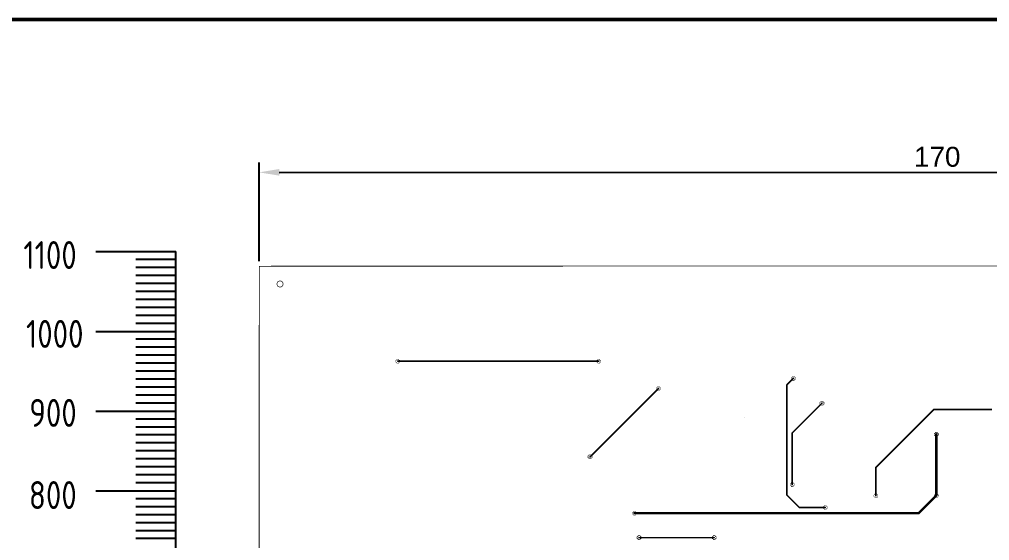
# Paper-space layout 'Лист1' of a CAD drawing. Header units: millimetres. Extents: x 20 to 579, y 6 to 381.
# Drawn here: x 354.9 to 476.6, y 315.7 to 381 of the extents above; entities that cross this region are included whole.
import ezdxf

# ---------------------------------------------------------------- set-up
doc = ezdxf.new("R2010")
doc.units = ezdxf.units.MM
for name, color, linetype in [('BottomLayer', 5, 'Continuous'), ('DrillDrawing', 1, 'Continuous'), ('Mechanical15', 56, 'Continuous')]:
    doc.layers.add(name, color=color, linetype=linetype)
doc.layers.add('Розмірний', color=130, linetype='Continuous', lineweight=25)
doc.layers.add('СхемаЕлПринц', color=7, linetype='Continuous', lineweight=50, true_color=0x000000)
doc.styles.add('GOST-2.304_Type-B', font='GOST Common.ttf')
doc.styles.get("Standard").update_dxf_attribs({"font": 'arial.ttf'})
doc.dimstyles.new('ISO-25', dxfattribs={"dimtxt": 2.5, "dimasz": 2.5, "dimexe": 1.25, "dimexo": 0.625, "dimtad": 1, "dimtxsty": 'Standard', "dimcen": 2.5, "dimadec": 0, "dimazin": 0, "dimtfac": 1, "dimtmove": 0, "dimatfit": 3, "dimfxl": 1, "dimarcsym": 0})

# ---------------------------------------------------------------- blocks, each defined once
blk = doc.blocks.new('*D6')
at = {"color": 0, "lineweight": -2, "transparency": 16777216}
for p, q in [((385.02, 350.71), (385.02, 363.11)), ((555.02, 350.79), (555.02, 363.19)), ((387.52, 361.86), (552.52, 361.94))]:
    blk.add_line(p, q, dxfattribs=at)
at = {"color": 0, "transparency": 16777216}
for points in [[(387.52, 362.28), (387.52, 361.45), (385.02, 361.86)], [(552.52, 362.36), (552.52, 361.52), (555.02, 361.94)]]:
    blk.add_solid(points, dxfattribs=at)
at = {"layer": 'Defpoints', "color": 0, "transparency": 16777216}
for p in [(555.02, 361.94), (385.02, 350.09), (555.02, 350.17)]:
    blk.add_point(p, dxfattribs=at)
at = {"color": 0, "transparency": 16777216, "insert": (470.02, 363.8), "char_height": 2.5, "attachment_point": 5, "rotation": 0.0264}
blk.add_mtext('170', dxfattribs=at)

psp = doc.layouts.new('Лист1')

# ---------------------------------------------------------------- linework, layer by layer
at = {"layer": 'BottomLayer'}
for points, const_width in [([(427.594, 338.194), (402.384, 338.194)], 0.2), ([(451.99, 336.035), (451.178, 335.223)], 0.2), ([(435.074, 334.765), (426.489, 326.18)], 0.2), ([(451.178, 321.38), (451.178, 335.223)], 0.2), ([(455.572, 332.911), (451.838, 329.177)], 0.2), ([(469.605, 332.124), (462.33, 324.848)], 0.2), ([(476.908, 332.124), (469.605, 332.124)], 0.2), ([(451.838, 322.7), (451.838, 329.177)], 0.2), ([(469.905, 321.328), (469.905, 329.005)], 0.3), ([(462.33, 321.303), (462.33, 324.848)], 0.2), ([(452.727, 319.83), (451.178, 321.38)], 0.2), ([(469.905, 321.328), (467.707, 319.13)], 0.3), ([(455.978, 319.83), (452.727, 319.83)], 0.2), ([(467.707, 319.13), (432.076, 319.13)], 0.3), ([(442.059, 316.046), (432.636, 316.046)], 0.2)]:
    psp.add_lwpolyline(points, dxfattribs=dict(at, const_width=const_width))
for points, const_width in [([(402.434, 338.194, -1), (402.334, 338.194, -1)], 0.1), ([(427.644, 338.194, -1), (427.544, 338.194, -1)], 0.1), ([(452.04, 336.035, -1), (451.94, 336.035, -1)], 0.1), ([(435.124, 334.765, -1), (435.024, 334.765, -1)], 0.1), ([(451.228, 335.223, -1), (451.128, 335.223, -1)], 0.1), ([(451.228, 335.223, -1), (451.128, 335.223, -1)], 0.1), ([(455.622, 332.911, -1), (455.522, 332.911, -1)], 0.1), ([(469.655, 332.124, -1), (469.555, 332.124, -1)], 0.1), ([(469.655, 332.124, -1), (469.555, 332.124, -1)], 0.1), ([(451.888, 329.177, -1), (451.788, 329.177, -1)], 0.1), ([(451.888, 329.177, -1), (451.788, 329.177, -1)], 0.1), ([(469.98, 329.005, -1), (469.83, 329.005, -1)], 0.15), ([(426.539, 326.18, -1), (426.439, 326.18, -1)], 0.1), ([(462.38, 324.848, -1), (462.28, 324.848, -1)], 0.1), ([(462.38, 324.848, -1), (462.28, 324.848, -1)], 0.1), ([(451.888, 322.7, -1), (451.788, 322.7, -1)], 0.1), ([(451.228, 321.38, -1), (451.128, 321.38, -1)], 0.1), ([(451.228, 321.38, -1), (451.128, 321.38, -1)], 0.1), ([(462.38, 321.303, -1), (462.28, 321.303, -1)], 0.1), ([(469.98, 321.328, -1), (469.83, 321.328, -1)], 0.15), ([(469.98, 321.328, -1), (469.83, 321.328, -1)], 0.15), ([(452.777, 319.83, -1), (452.677, 319.83, -1)], 0.1), ([(452.777, 319.83, -1), (452.677, 319.83, -1)], 0.1), ([(456.028, 319.83, -1), (455.928, 319.83, -1)], 0.1), ([(432.151, 319.13, -1), (432.001, 319.13, -1)], 0.15), ([(467.782, 319.13, -1), (467.632, 319.13, -1)], 0.15), ([(467.782, 319.13, -1), (467.632, 319.13, -1)], 0.15), ([(432.686, 316.046, -1), (432.586, 316.046, -1)], 0.1), ([(442.109, 316.046, -1), (442.009, 316.046, -1)], 0.1)]:
    psp.add_lwpolyline(points, format="xyb", close=True, dxfattribs=dict(at, const_width=const_width))
at = {"layer": 'DrillDrawing'}
for points, const_width in [([(387.241, 347.86, -1), (388.014, 347.86, -1)], 0.0773), ([(388.033, 347.86, -1), (387.995, 347.86, -1)], 0.0387), ([(402.143, 338.321, -1), (402.118, 338.321, -1)], 0.0254), ([(402.143, 338.321, -1), (402.118, 338.321, -1)], 0.0254), ([(402.27, 338.448, -1), (402.245, 338.448, -1)], 0.0254), ([(402.27, 338.448, -1), (402.245, 338.448, -1)], 0.0254), ([(402.27, 338.321, -1), (402.245, 338.321, -1)], 0.0254), ([(402.27, 338.321, -1), (402.245, 338.321, -1)], 0.0254), ([(402.524, 338.448, -1), (402.499, 338.448, -1)], 0.0254), ([(402.524, 338.448, -1), (402.499, 338.448, -1)], 0.0254), ([(402.524, 338.321, -1), (402.499, 338.321, -1)], 0.0254), ([(402.524, 338.321, -1), (402.499, 338.321, -1)], 0.0254), ([(402.651, 338.321, -1), (402.626, 338.321, -1)], 0.0254), ([(402.651, 338.321, -1), (402.626, 338.321, -1)], 0.0254), ([(427.352, 338.321, -1), (427.327, 338.321, -1)], 0.0254), ([(427.352, 338.321, -1), (427.327, 338.321, -1)], 0.0254), ([(427.479, 338.448, -1), (427.454, 338.448, -1)], 0.0254), ([(427.479, 338.448, -1), (427.454, 338.448, -1)], 0.0254), ([(427.479, 338.321, -1), (427.454, 338.321, -1)], 0.0254), ([(427.479, 338.321, -1), (427.454, 338.321, -1)], 0.0254), ([(427.733, 338.448, -1), (427.708, 338.448, -1)], 0.0254), ([(427.733, 338.448, -1), (427.708, 338.448, -1)], 0.0254), ([(427.733, 338.321, -1), (427.708, 338.321, -1)], 0.0254), ([(427.733, 338.321, -1), (427.708, 338.321, -1)], 0.0254), ([(427.86, 338.321, -1), (427.835, 338.321, -1)], 0.0254), ([(427.86, 338.321, -1), (427.835, 338.321, -1)], 0.0254), ([(402.143, 338.067, -1), (402.118, 338.067, -1)], 0.0254), ([(402.143, 338.067, -1), (402.118, 338.067, -1)], 0.0254), ([(402.27, 338.067, -1), (402.245, 338.067, -1)], 0.0254), ([(402.27, 338.067, -1), (402.245, 338.067, -1)], 0.0254), ([(402.27, 337.94, -1), (402.245, 337.94, -1)], 0.0254), ([(402.27, 337.94, -1), (402.245, 337.94, -1)], 0.0254), ([(402.524, 338.067, -1), (402.499, 338.067, -1)], 0.0254), ([(402.524, 338.067, -1), (402.499, 338.067, -1)], 0.0254), ([(402.524, 337.94, -1), (402.499, 337.94, -1)], 0.0254), ([(402.524, 337.94, -1), (402.499, 337.94, -1)], 0.0254), ([(402.651, 338.067, -1), (402.626, 338.067, -1)], 0.0254), ([(402.651, 338.067, -1), (402.626, 338.067, -1)], 0.0254), ([(427.352, 338.067, -1), (427.327, 338.067, -1)], 0.0254), ([(427.352, 338.067, -1), (427.327, 338.067, -1)], 0.0254), ([(427.479, 338.067, -1), (427.454, 338.067, -1)], 0.0254), ([(427.479, 338.067, -1), (427.454, 338.067, -1)], 0.0254), ([(427.479, 337.94, -1), (427.454, 337.94, -1)], 0.0254), ([(427.479, 337.94, -1), (427.454, 337.94, -1)], 0.0254), ([(427.733, 338.067, -1), (427.708, 338.067, -1)], 0.0254), ([(427.733, 338.067, -1), (427.708, 338.067, -1)], 0.0254), ([(427.733, 337.94, -1), (427.708, 337.94, -1)], 0.0254), ([(427.733, 337.94, -1), (427.708, 337.94, -1)], 0.0254), ([(427.86, 338.067, -1), (427.835, 338.067, -1)], 0.0254), ([(427.86, 338.067, -1), (427.835, 338.067, -1)], 0.0254), ([(451.749, 336.162, -1), (451.724, 336.162, -1)], 0.0254), ([(451.749, 336.162, -1), (451.724, 336.162, -1)], 0.0254), ([(451.749, 335.908, -1), (451.724, 335.908, -1)], 0.0254), ([(451.749, 335.908, -1), (451.724, 335.908, -1)], 0.0254), ([(451.876, 336.289, -1), (451.851, 336.289, -1)], 0.0254), ([(451.876, 336.289, -1), (451.851, 336.289, -1)], 0.0254), ([(451.876, 336.162, -1), (451.851, 336.162, -1)], 0.0254), ([(451.876, 336.162, -1), (451.851, 336.162, -1)], 0.0254), ([(451.876, 335.908, -1), (451.851, 335.908, -1)], 0.0254), ([(451.876, 335.908, -1), (451.851, 335.908, -1)], 0.0254), ([(451.876, 335.781, -1), (451.851, 335.781, -1)], 0.0254), ([(451.876, 335.781, -1), (451.851, 335.781, -1)], 0.0254), ([(452.13, 336.289, -1), (452.105, 336.289, -1)], 0.0254), ([(452.13, 336.289, -1), (452.105, 336.289, -1)], 0.0254), ([(452.13, 336.162, -1), (452.105, 336.162, -1)], 0.0254), ([(452.13, 336.162, -1), (452.105, 336.162, -1)], 0.0254), ([(452.13, 335.908, -1), (452.105, 335.908, -1)], 0.0254), ([(452.13, 335.908, -1), (452.105, 335.908, -1)], 0.0254), ([(452.13, 335.781, -1), (452.105, 335.781, -1)], 0.0254), ([(452.13, 335.781, -1), (452.105, 335.781, -1)], 0.0254), ([(452.257, 336.162, -1), (452.232, 336.162, -1)], 0.0254), ([(452.257, 336.162, -1), (452.232, 336.162, -1)], 0.0254), ([(452.257, 335.908, -1), (452.232, 335.908, -1)], 0.0254), ([(452.257, 335.908, -1), (452.232, 335.908, -1)], 0.0254), ([(434.833, 334.892, -1), (434.807, 334.892, -1)], 0.0254), ([(434.833, 334.892, -1), (434.807, 334.892, -1)], 0.0254), ([(434.833, 334.638, -1), (434.807, 334.638, -1)], 0.0254), ([(434.833, 334.638, -1), (434.807, 334.638, -1)], 0.0254), ([(434.96, 335.019, -1), (434.934, 335.019, -1)], 0.0254), ([(434.96, 335.019, -1), (434.934, 335.019, -1)], 0.0254), ([(434.96, 334.892, -1), (434.934, 334.892, -1)], 0.0254), ([(434.96, 334.892, -1), (434.934, 334.892, -1)], 0.0254), ([(434.96, 334.638, -1), (434.934, 334.638, -1)], 0.0254), ([(434.96, 334.638, -1), (434.934, 334.638, -1)], 0.0254), ([(434.96, 334.511, -1), (434.934, 334.511, -1)], 0.0254), ([(434.96, 334.511, -1), (434.934, 334.511, -1)], 0.0254), ([(435.214, 335.019, -1), (435.188, 335.019, -1)], 0.0254), ([(435.214, 335.019, -1), (435.188, 335.019, -1)], 0.0254), ([(435.214, 334.892, -1), (435.188, 334.892, -1)], 0.0254), ([(435.214, 334.892, -1), (435.188, 334.892, -1)], 0.0254), ([(435.214, 334.638, -1), (435.188, 334.638, -1)], 0.0254), ([(435.214, 334.638, -1), (435.188, 334.638, -1)], 0.0254), ([(435.214, 334.511, -1), (435.188, 334.511, -1)], 0.0254), ([(435.214, 334.511, -1), (435.188, 334.511, -1)], 0.0254), ([(435.341, 334.892, -1), (435.315, 334.892, -1)], 0.0254), ([(435.341, 334.892, -1), (435.315, 334.892, -1)], 0.0254), ([(435.341, 334.638, -1), (435.315, 334.638, -1)], 0.0254), ([(435.341, 334.638, -1), (435.315, 334.638, -1)], 0.0254), ([(455.331, 333.038, -1), (455.305, 333.038, -1)], 0.0254), ([(455.331, 333.038, -1), (455.305, 333.038, -1)], 0.0254), ([(455.331, 332.784, -1), (455.305, 332.784, -1)], 0.0254), ([(455.331, 332.784, -1), (455.305, 332.784, -1)], 0.0254), ([(455.458, 333.165, -1), (455.432, 333.165, -1)], 0.0254), ([(455.458, 333.165, -1), (455.432, 333.165, -1)], 0.0254), ([(455.458, 333.038, -1), (455.432, 333.038, -1)], 0.0254), ([(455.458, 333.038, -1), (455.432, 333.038, -1)], 0.0254), ([(455.458, 332.784, -1), (455.432, 332.784, -1)], 0.0254), ([(455.458, 332.784, -1), (455.432, 332.784, -1)], 0.0254), ([(455.458, 332.657, -1), (455.432, 332.657, -1)], 0.0254), ([(455.458, 332.657, -1), (455.432, 332.657, -1)], 0.0254), ([(455.712, 333.165, -1), (455.686, 333.165, -1)], 0.0254), ([(455.712, 333.165, -1), (455.686, 333.165, -1)], 0.0254), ([(455.712, 333.038, -1), (455.686, 333.038, -1)], 0.0254), ([(455.712, 333.038, -1), (455.686, 333.038, -1)], 0.0254), ([(455.712, 332.784, -1), (455.686, 332.784, -1)], 0.0254), ([(455.712, 332.784, -1), (455.686, 332.784, -1)], 0.0254), ([(455.712, 332.657, -1), (455.686, 332.657, -1)], 0.0254), ([(455.712, 332.657, -1), (455.686, 332.657, -1)], 0.0254), ([(455.839, 333.038, -1), (455.813, 333.038, -1)], 0.0254), ([(455.839, 333.038, -1), (455.813, 333.038, -1)], 0.0254), ([(455.839, 332.784, -1), (455.813, 332.784, -1)], 0.0254), ([(455.839, 332.784, -1), (455.813, 332.784, -1)], 0.0254), ([(469.664, 329.132, -1), (469.638, 329.132, -1)], 0.0254), ([(469.664, 329.132, -1), (469.638, 329.132, -1)], 0.0254), ([(469.664, 328.878, -1), (469.638, 328.878, -1)], 0.0254), ([(469.664, 328.878, -1), (469.638, 328.878, -1)], 0.0254), ([(469.791, 329.259, -1), (469.765, 329.259, -1)], 0.0254), ([(469.791, 329.259, -1), (469.765, 329.259, -1)], 0.0254), ([(469.791, 329.132, -1), (469.765, 329.132, -1)], 0.0254), ([(469.791, 329.132, -1), (469.765, 329.132, -1)], 0.0254), ([(469.791, 328.878, -1), (469.765, 328.878, -1)], 0.0254), ([(469.791, 328.878, -1), (469.765, 328.878, -1)], 0.0254), ([(469.791, 328.751, -1), (469.765, 328.751, -1)], 0.0254), ([(469.791, 328.751, -1), (469.765, 328.751, -1)], 0.0254), ([(470.045, 329.259, -1), (470.019, 329.259, -1)], 0.0254), ([(470.045, 329.259, -1), (470.019, 329.259, -1)], 0.0254), ([(470.045, 329.132, -1), (470.019, 329.132, -1)], 0.0254), ([(470.045, 329.132, -1), (470.019, 329.132, -1)], 0.0254), ([(470.045, 328.878, -1), (470.019, 328.878, -1)], 0.0254), ([(470.045, 328.878, -1), (470.019, 328.878, -1)], 0.0254), ([(470.045, 328.751, -1), (470.019, 328.751, -1)], 0.0254), ([(470.045, 328.751, -1), (470.019, 328.751, -1)], 0.0254), ([(470.172, 329.132, -1), (470.146, 329.132, -1)], 0.0254), ([(470.172, 329.132, -1), (470.146, 329.132, -1)], 0.0254), ([(470.172, 328.878, -1), (470.146, 328.878, -1)], 0.0254), ([(470.172, 328.878, -1), (470.146, 328.878, -1)], 0.0254), ([(426.248, 326.307, -1), (426.222, 326.307, -1)], 0.0254), ([(426.248, 326.307, -1), (426.222, 326.307, -1)], 0.0254), ([(426.248, 326.053, -1), (426.222, 326.053, -1)], 0.0254), ([(426.248, 326.053, -1), (426.222, 326.053, -1)], 0.0254), ([(426.375, 326.434, -1), (426.349, 326.434, -1)], 0.0254), ([(426.375, 326.434, -1), (426.349, 326.434, -1)], 0.0254), ([(426.375, 326.307, -1), (426.349, 326.307, -1)], 0.0254), ([(426.375, 326.307, -1), (426.349, 326.307, -1)], 0.0254), ([(426.375, 326.053, -1), (426.349, 326.053, -1)], 0.0254), ([(426.375, 326.053, -1), (426.349, 326.053, -1)], 0.0254), ([(426.629, 326.434, -1), (426.603, 326.434, -1)], 0.0254), ([(426.629, 326.434, -1), (426.603, 326.434, -1)], 0.0254), ([(426.629, 326.307, -1), (426.603, 326.307, -1)], 0.0254), ([(426.629, 326.307, -1), (426.603, 326.307, -1)], 0.0254), ([(426.629, 326.053, -1), (426.603, 326.053, -1)], 0.0254), ([(426.629, 326.053, -1), (426.603, 326.053, -1)], 0.0254), ([(426.756, 326.307, -1), (426.73, 326.307, -1)], 0.0254), ([(426.756, 326.307, -1), (426.73, 326.307, -1)], 0.0254), ([(426.756, 326.053, -1), (426.73, 326.053, -1)], 0.0254), ([(426.756, 326.053, -1), (426.73, 326.053, -1)], 0.0254), ([(426.375, 325.926, -1), (426.349, 325.926, -1)], 0.0254), ([(426.375, 325.926, -1), (426.349, 325.926, -1)], 0.0254), ([(426.629, 325.926, -1), (426.603, 325.926, -1)], 0.0254), ([(426.629, 325.926, -1), (426.603, 325.926, -1)], 0.0254), ([(451.597, 322.827, -1), (451.571, 322.827, -1)], 0.0254), ([(451.597, 322.827, -1), (451.571, 322.827, -1)], 0.0254), ([(451.597, 322.573, -1), (451.571, 322.573, -1)], 0.0254), ([(451.597, 322.573, -1), (451.571, 322.573, -1)], 0.0254), ([(451.724, 322.954, -1), (451.698, 322.954, -1)], 0.0254), ([(451.724, 322.954, -1), (451.698, 322.954, -1)], 0.0254), ([(451.724, 322.827, -1), (451.698, 322.827, -1)], 0.0254), ([(451.724, 322.827, -1), (451.698, 322.827, -1)], 0.0254), ([(451.724, 322.573, -1), (451.698, 322.573, -1)], 0.0254), ([(451.724, 322.573, -1), (451.698, 322.573, -1)], 0.0254), ([(451.724, 322.446, -1), (451.698, 322.446, -1)], 0.0254), ([(451.724, 322.446, -1), (451.698, 322.446, -1)], 0.0254), ([(451.978, 322.954, -1), (451.952, 322.954, -1)], 0.0254), ([(451.978, 322.954, -1), (451.952, 322.954, -1)], 0.0254), ([(451.978, 322.827, -1), (451.952, 322.827, -1)], 0.0254), ([(451.978, 322.827, -1), (451.952, 322.827, -1)], 0.0254), ([(451.978, 322.573, -1), (451.952, 322.573, -1)], 0.0254), ([(451.978, 322.573, -1), (451.952, 322.573, -1)], 0.0254), ([(451.978, 322.446, -1), (451.952, 322.446, -1)], 0.0254), ([(451.978, 322.446, -1), (451.952, 322.446, -1)], 0.0254), ([(452.105, 322.827, -1), (452.079, 322.827, -1)], 0.0254), ([(452.105, 322.827, -1), (452.079, 322.827, -1)], 0.0254), ([(452.105, 322.573, -1), (452.079, 322.573, -1)], 0.0254), ([(452.105, 322.573, -1), (452.079, 322.573, -1)], 0.0254), ([(462.076, 321.303, -1), (462.584, 321.303, -1)], 0.0508), ([(462.089, 321.303, -1), (462.063, 321.303, -1)], 0.0254), ([(462.597, 321.303, -1), (462.571, 321.303, -1)], 0.0254), ([(469.651, 321.328, -1), (470.159, 321.328, -1)], 0.0508), ([(469.664, 321.328, -1), (469.638, 321.328, -1)], 0.0254), ([(470.172, 321.328, -1), (470.146, 321.328, -1)], 0.0254), ([(455.737, 319.957, -1), (455.712, 319.957, -1)], 0.0254), ([(455.737, 319.957, -1), (455.712, 319.957, -1)], 0.0254), ([(455.864, 320.084, -1), (455.839, 320.084, -1)], 0.0254), ([(455.864, 320.084, -1), (455.839, 320.084, -1)], 0.0254), ([(455.864, 319.957, -1), (455.839, 319.957, -1)], 0.0254), ([(455.864, 319.957, -1), (455.839, 319.957, -1)], 0.0254), ([(456.118, 320.084, -1), (456.093, 320.084, -1)], 0.0254), ([(456.118, 320.084, -1), (456.093, 320.084, -1)], 0.0254), ([(456.118, 319.957, -1), (456.093, 319.957, -1)], 0.0254), ([(456.118, 319.957, -1), (456.093, 319.957, -1)], 0.0254), ([(456.245, 319.957, -1), (456.22, 319.957, -1)], 0.0254), ([(456.245, 319.957, -1), (456.22, 319.957, -1)], 0.0254), ([(431.835, 319.257, -1), (431.809, 319.257, -1)], 0.0254), ([(431.835, 319.257, -1), (431.809, 319.257, -1)], 0.0254), ([(431.835, 319.003, -1), (431.809, 319.003, -1)], 0.0254), ([(431.835, 319.003, -1), (431.809, 319.003, -1)], 0.0254), ([(431.962, 319.384, -1), (431.936, 319.384, -1)], 0.0254), ([(431.962, 319.384, -1), (431.936, 319.384, -1)], 0.0254), ([(431.962, 319.257, -1), (431.936, 319.257, -1)], 0.0254), ([(431.962, 319.257, -1), (431.936, 319.257, -1)], 0.0254), ([(431.962, 319.003, -1), (431.936, 319.003, -1)], 0.0254), ([(431.962, 319.003, -1), (431.936, 319.003, -1)], 0.0254), ([(431.962, 318.876, -1), (431.936, 318.876, -1)], 0.0254), ([(431.962, 318.876, -1), (431.936, 318.876, -1)], 0.0254), ([(432.216, 319.384, -1), (432.19, 319.384, -1)], 0.0254), ([(432.216, 319.384, -1), (432.19, 319.384, -1)], 0.0254), ([(432.216, 319.257, -1), (432.19, 319.257, -1)], 0.0254), ([(432.216, 319.257, -1), (432.19, 319.257, -1)], 0.0254), ([(432.216, 319.003, -1), (432.19, 319.003, -1)], 0.0254), ([(432.216, 319.003, -1), (432.19, 319.003, -1)], 0.0254), ([(432.216, 318.876, -1), (432.19, 318.876, -1)], 0.0254), ([(432.216, 318.876, -1), (432.19, 318.876, -1)], 0.0254), ([(432.343, 319.257, -1), (432.317, 319.257, -1)], 0.0254), ([(432.343, 319.257, -1), (432.317, 319.257, -1)], 0.0254), ([(432.343, 319.003, -1), (432.317, 319.003, -1)], 0.0254), ([(432.343, 319.003, -1), (432.317, 319.003, -1)], 0.0254), ([(455.737, 319.703, -1), (455.712, 319.703, -1)], 0.0254), ([(455.737, 319.703, -1), (455.712, 319.703, -1)], 0.0254), ([(455.864, 319.703, -1), (455.839, 319.703, -1)], 0.0254), ([(455.864, 319.703, -1), (455.839, 319.703, -1)], 0.0254), ([(455.864, 319.576, -1), (455.839, 319.576, -1)], 0.0254), ([(455.864, 319.576, -1), (455.839, 319.576, -1)], 0.0254), ([(456.118, 319.703, -1), (456.093, 319.703, -1)], 0.0254), ([(456.118, 319.703, -1), (456.093, 319.703, -1)], 0.0254), ([(456.118, 319.576, -1), (456.093, 319.576, -1)], 0.0254), ([(456.118, 319.576, -1), (456.093, 319.576, -1)], 0.0254), ([(456.245, 319.703, -1), (456.22, 319.703, -1)], 0.0254), ([(456.245, 319.703, -1), (456.22, 319.703, -1)], 0.0254), ([(432.521, 316.3, -1), (432.496, 316.3, -1)], 0.0254), ([(432.521, 316.3, -1), (432.496, 316.3, -1)], 0.0254), ([(432.775, 316.3, -1), (432.75, 316.3, -1)], 0.0254), ([(432.775, 316.3, -1), (432.75, 316.3, -1)], 0.0254), ([(441.945, 316.3, -1), (441.919, 316.3, -1)], 0.0254), ([(441.945, 316.3, -1), (441.919, 316.3, -1)], 0.0254), ([(442.199, 316.3, -1), (442.173, 316.3, -1)], 0.0254), ([(442.199, 316.3, -1), (442.173, 316.3, -1)], 0.0254), ([(432.394, 316.173, -1), (432.369, 316.173, -1)], 0.0254), ([(432.394, 316.173, -1), (432.369, 316.173, -1)], 0.0254), ([(432.394, 315.919, -1), (432.369, 315.919, -1)], 0.0254), ([(432.394, 315.919, -1), (432.369, 315.919, -1)], 0.0254), ([(432.521, 316.173, -1), (432.496, 316.173, -1)], 0.0254), ([(432.521, 316.173, -1), (432.496, 316.173, -1)], 0.0254), ([(432.521, 315.919, -1), (432.496, 315.919, -1)], 0.0254), ([(432.521, 315.919, -1), (432.496, 315.919, -1)], 0.0254), ([(432.521, 315.792, -1), (432.496, 315.792, -1)], 0.0254), ([(432.521, 315.792, -1), (432.496, 315.792, -1)], 0.0254), ([(432.775, 316.173, -1), (432.75, 316.173, -1)], 0.0254), ([(432.775, 316.173, -1), (432.75, 316.173, -1)], 0.0254), ([(432.775, 315.919, -1), (432.75, 315.919, -1)], 0.0254), ([(432.775, 315.919, -1), (432.75, 315.919, -1)], 0.0254), ([(432.775, 315.792, -1), (432.75, 315.792, -1)], 0.0254), ([(432.775, 315.792, -1), (432.75, 315.792, -1)], 0.0254), ([(432.902, 316.173, -1), (432.877, 316.173, -1)], 0.0254), ([(432.902, 316.173, -1), (432.877, 316.173, -1)], 0.0254), ([(432.902, 315.919, -1), (432.877, 315.919, -1)], 0.0254), ([(432.902, 315.919, -1), (432.877, 315.919, -1)], 0.0254), ([(441.818, 316.173, -1), (441.792, 316.173, -1)], 0.0254), ([(441.818, 316.173, -1), (441.792, 316.173, -1)], 0.0254), ([(441.818, 315.919, -1), (441.792, 315.919, -1)], 0.0254), ([(441.818, 315.919, -1), (441.792, 315.919, -1)], 0.0254), ([(441.945, 316.173, -1), (441.919, 316.173, -1)], 0.0254), ([(441.945, 316.173, -1), (441.919, 316.173, -1)], 0.0254), ([(441.945, 315.919, -1), (441.919, 315.919, -1)], 0.0254), ([(441.945, 315.919, -1), (441.919, 315.919, -1)], 0.0254), ([(441.945, 315.792, -1), (441.919, 315.792, -1)], 0.0254), ([(441.945, 315.792, -1), (441.919, 315.792, -1)], 0.0254), ([(442.199, 316.173, -1), (442.173, 316.173, -1)], 0.0254), ([(442.199, 316.173, -1), (442.173, 316.173, -1)], 0.0254), ([(442.199, 315.919, -1), (442.173, 315.919, -1)], 0.0254), ([(442.199, 315.919, -1), (442.173, 315.919, -1)], 0.0254), ([(442.199, 315.792, -1), (442.173, 315.792, -1)], 0.0254), ([(442.199, 315.792, -1), (442.173, 315.792, -1)], 0.0254), ([(442.326, 316.173, -1), (442.3, 316.173, -1)], 0.0254), ([(442.326, 316.173, -1), (442.3, 316.173, -1)], 0.0254), ([(442.326, 315.919, -1), (442.3, 315.919, -1)], 0.0254), ([(442.326, 315.919, -1), (442.3, 315.919, -1)], 0.0254)]:
    psp.add_lwpolyline(points, format="xyb", close=True, dxfattribs=dict(at, const_width=const_width))
at = {"layer": 'DrillDrawing', "const_width": 0.0508}
for points in [[(402.257, 338.321), (402.13, 338.321)], [(402.13, 338.067), (402.13, 338.321)], [(402.511, 338.448), (402.257, 338.448)], [(402.257, 338.321), (402.257, 338.448)], [(402.511, 338.321), (402.511, 338.448)], [(402.638, 338.321), (402.511, 338.321)], [(402.638, 338.067), (402.638, 338.321)], [(427.467, 338.321), (427.34, 338.321)], [(427.34, 338.067), (427.34, 338.321)], [(427.721, 338.448), (427.467, 338.448)], [(427.467, 338.321), (427.467, 338.448)], [(427.721, 338.321), (427.721, 338.448)], [(427.848, 338.321), (427.721, 338.321)], [(427.848, 338.067), (427.848, 338.321)], [(402.257, 338.067), (402.13, 338.067)], [(402.257, 337.94), (402.257, 338.067)], [(402.511, 337.94), (402.257, 337.94)], [(402.638, 338.067), (402.511, 338.067)], [(402.511, 337.94), (402.511, 338.067)], [(427.467, 338.067), (427.34, 338.067)], [(427.467, 337.94), (427.467, 338.067)], [(427.721, 337.94), (427.467, 337.94)], [(427.848, 338.067), (427.721, 338.067)], [(427.721, 337.94), (427.721, 338.067)], [(451.863, 336.162), (451.736, 336.162)], [(451.736, 335.908), (451.736, 336.162)], [(451.863, 335.908), (451.736, 335.908)], [(452.117, 336.289), (451.863, 336.289)], [(451.863, 336.162), (451.863, 336.289)], [(451.863, 335.781), (451.863, 335.908)], [(452.117, 335.781), (451.863, 335.781)], [(452.117, 336.162), (452.117, 336.289)], [(452.244, 336.162), (452.117, 336.162)], [(452.244, 335.908), (452.117, 335.908)], [(452.117, 335.781), (452.117, 335.908)], [(452.244, 335.908), (452.244, 336.162)], [(434.947, 334.892), (434.82, 334.892)], [(434.82, 334.638), (434.82, 334.892)], [(434.947, 334.638), (434.82, 334.638)], [(435.201, 335.019), (434.947, 335.019)], [(434.947, 334.892), (434.947, 335.019)], [(434.947, 334.511), (434.947, 334.638)], [(435.201, 334.511), (434.947, 334.511)], [(435.201, 334.892), (435.201, 335.019)], [(435.328, 334.892), (435.201, 334.892)], [(435.328, 334.638), (435.201, 334.638)], [(435.201, 334.511), (435.201, 334.638)], [(435.328, 334.638), (435.328, 334.892)], [(455.445, 333.038), (455.318, 333.038)], [(455.318, 332.784), (455.318, 333.038)], [(455.445, 332.784), (455.318, 332.784)], [(455.699, 333.165), (455.445, 333.165)], [(455.445, 333.038), (455.445, 333.165)], [(455.445, 332.657), (455.445, 332.784)], [(455.699, 332.657), (455.445, 332.657)], [(455.699, 333.038), (455.699, 333.165)], [(455.826, 333.038), (455.699, 333.038)], [(455.826, 332.784), (455.699, 332.784)], [(455.699, 332.657), (455.699, 332.784)], [(455.826, 332.784), (455.826, 333.038)], [(469.778, 329.132), (469.651, 329.132)], [(469.651, 328.878), (469.651, 329.132)], [(469.778, 328.878), (469.651, 328.878)], [(470.032, 329.259), (469.778, 329.259)], [(469.778, 329.132), (469.778, 329.259)], [(469.778, 328.751), (469.778, 328.878)], [(470.032, 328.751), (469.778, 328.751)], [(470.032, 329.132), (470.032, 329.259)], [(470.159, 329.132), (470.032, 329.132)], [(470.159, 328.878), (470.032, 328.878)], [(470.032, 328.751), (470.032, 328.878)], [(470.159, 328.878), (470.159, 329.132)], [(426.362, 326.307), (426.235, 326.307)], [(426.235, 326.053), (426.235, 326.307)], [(426.362, 326.053), (426.235, 326.053)], [(426.616, 326.434), (426.362, 326.434)], [(426.362, 326.307), (426.362, 326.434)], [(426.362, 325.926), (426.362, 326.053)], [(426.616, 326.307), (426.616, 326.434)], [(426.743, 326.307), (426.616, 326.307)], [(426.743, 326.053), (426.616, 326.053)], [(426.616, 325.926), (426.616, 326.053)], [(426.743, 326.053), (426.743, 326.307)], [(426.616, 325.926), (426.362, 325.926)], [(451.711, 322.827), (451.584, 322.827)], [(451.584, 322.573), (451.584, 322.827)], [(451.711, 322.573), (451.584, 322.573)], [(451.965, 322.954), (451.711, 322.954)], [(451.711, 322.827), (451.711, 322.954)], [(451.711, 322.446), (451.711, 322.573)], [(451.965, 322.446), (451.711, 322.446)], [(451.965, 322.827), (451.965, 322.954)], [(452.092, 322.827), (451.965, 322.827)], [(452.092, 322.573), (451.965, 322.573)], [(451.965, 322.446), (451.965, 322.573)], [(452.092, 322.573), (452.092, 322.827)], [(455.851, 319.957), (455.724, 319.957)], [(455.724, 319.703), (455.724, 319.957)], [(456.105, 320.084), (455.851, 320.084)], [(455.851, 319.957), (455.851, 320.084)], [(456.105, 319.957), (456.105, 320.084)], [(456.232, 319.957), (456.105, 319.957)], [(456.232, 319.703), (456.232, 319.957)], [(431.949, 319.257), (431.822, 319.257)], [(431.822, 319.003), (431.822, 319.257)], [(431.949, 319.003), (431.822, 319.003)], [(432.203, 319.384), (431.949, 319.384)], [(431.949, 319.257), (431.949, 319.384)], [(431.949, 318.876), (431.949, 319.003)], [(432.203, 318.876), (431.949, 318.876)], [(432.203, 319.257), (432.203, 319.384)], [(432.33, 319.257), (432.203, 319.257)], [(432.33, 319.003), (432.203, 319.003)], [(432.203, 318.876), (432.203, 319.003)], [(432.33, 319.003), (432.33, 319.257)], [(455.851, 319.703), (455.724, 319.703)], [(455.851, 319.576), (455.851, 319.703)], [(456.105, 319.576), (455.851, 319.576)], [(456.232, 319.703), (456.105, 319.703)], [(456.105, 319.576), (456.105, 319.703)], [(432.763, 316.3), (432.509, 316.3)], [(432.509, 316.173), (432.509, 316.3)], [(432.763, 316.173), (432.763, 316.3)], [(442.186, 316.3), (441.932, 316.3)], [(441.932, 316.173), (441.932, 316.3)], [(442.186, 316.173), (442.186, 316.3)], [(432.509, 316.173), (432.382, 316.173)], [(432.382, 315.919), (432.382, 316.173)], [(432.509, 315.919), (432.382, 315.919)], [(432.509, 315.792), (432.509, 315.919)], [(432.763, 315.792), (432.509, 315.792)], [(432.89, 316.173), (432.763, 316.173)], [(432.89, 315.919), (432.763, 315.919)], [(432.763, 315.792), (432.763, 315.919)], [(432.89, 315.919), (432.89, 316.173)], [(441.932, 316.173), (441.805, 316.173)], [(441.805, 315.919), (441.805, 316.173)], [(441.932, 315.919), (441.805, 315.919)], [(441.932, 315.792), (441.932, 315.919)], [(442.186, 315.792), (441.932, 315.792)], [(442.313, 316.173), (442.186, 316.173)], [(442.313, 315.919), (442.186, 315.919)], [(442.186, 315.792), (442.186, 315.919)], [(442.313, 315.919), (442.313, 316.173)]]:
    psp.add_lwpolyline(points, dxfattribs=at)
at = {"layer": 'Mechanical15', "const_width": 0.1}
for points in [[(384.963, 245.021), (385.022, 350.088)], [(384.973, 350.088), (554.866, 350.164)]]:
    psp.add_lwpolyline(points, dxfattribs=at)
at = {"layer": 'Mechanical15', "const_width": 0.025}
psp.add_lwpolyline([(445.895, 331.17, -1), (445.87, 331.17, -1)], format="xyb", close=True, dxfattribs=at)
psp.add_lwpolyline([(445.895, 331.17, -1), (445.87, 331.17, -1)], format="xyb", close=True, dxfattribs=at)
at = {"layer": 'Розмірний', "color": 18, "true_color": 0x000000}
for p, q in [((364.549, 351.923), (374.549, 351.923)), ((374.549, 241.923), (374.549, 351.923)), ((374.549, 350.923), (369.549, 350.923)), ((374.549, 349.923), (369.549, 349.923)), ((374.549, 348.923), (369.549, 348.923)), ((374.549, 347.923), (369.549, 347.923)), ((374.549, 346.923), (369.549, 346.923)), ((374.549, 345.923), (369.549, 345.923)), ((374.549, 344.923), (369.549, 344.923)), ((374.549, 343.923), (369.549, 343.923)), ((364.549, 341.923), (374.549, 341.923)), ((374.549, 342.923), (369.549, 342.923)), ((374.549, 340.923), (369.549, 340.923)), ((374.549, 339.923), (369.549, 339.923)), ((374.549, 338.923), (369.549, 338.923)), ((374.549, 337.923), (369.549, 337.923)), ((374.549, 336.923), (369.549, 336.923)), ((374.549, 335.923), (369.549, 335.923)), ((374.549, 334.923), (369.549, 334.923)), ((374.549, 333.923), (369.549, 333.923)), ((374.549, 332.923), (369.549, 332.923)), ((364.549, 331.923), (374.549, 331.923)), ((374.549, 330.923), (369.549, 330.923)), ((374.549, 329.923), (369.549, 329.923)), ((374.549, 328.923), (369.549, 328.923)), ((374.549, 327.923), (369.549, 327.923)), ((374.549, 326.923), (369.549, 326.923)), ((374.549, 325.923), (369.549, 325.923)), ((374.549, 324.923), (369.549, 324.923)), ((374.549, 323.923), (369.549, 323.923)), ((374.549, 322.923), (369.549, 322.923)), ((364.549, 321.923), (374.549, 321.923)), ((374.549, 320.923), (369.549, 320.923)), ((374.549, 319.923), (369.549, 319.923)), ((374.549, 318.923), (369.549, 318.923)), ((374.549, 317.923), (369.549, 317.923)), ((374.549, 316.923), (369.549, 316.923)), ((374.549, 315.923), (369.549, 315.923))]:
    psp.add_line(p, q, dxfattribs=at)
at = {"layer": 'СхемаЕлПринц'}
psp.add_line((579.152, 381.047), (19.887, 381.047), dxfattribs=at)

# ---------------------------------------------------------------- texts
at = {"layer": 'Розмірний', "color": 18, "true_color": 0x000000, "char_height": 3.5, "attachment_point": 3, "style": 'GOST-2.304_Type-B'}
for s, insert in [('{\\fGOST type A|b0|i0|c204|p34;1100}', (362.137, 353.243)), ('{\\fGOST type A|b0|i0|c204|p34;1000}', (362.986, 343.349)), ('{\\fGOST type A|b0|i0|c204|p34;900}', (362.137, 333.443)), ('{\\fGOST type A|b0|i0|c204|p34;800}', (362.137, 323.14))]:
    psp.add_mtext_dynamic_manual_height_columns(s, width=6.42231, gutter_width=12.5, heights=[0], dxfattribs=dict(at, insert=insert))

# ---------------------------------------------------------------- dimensions: what is measured, and where the dimension line sits
dim = psp.add_aligned_dim(p1=(385.022, 350.088), p2=(555.022, 350.166), distance=11.775, dimstyle='ISO-25')
dim.commit()
dim.dimension.update_dxf_attribs({"geometry": '*D6', "text_midpoint": (470.016, 363.804)})

doc.saveas('drawing.dxf')
